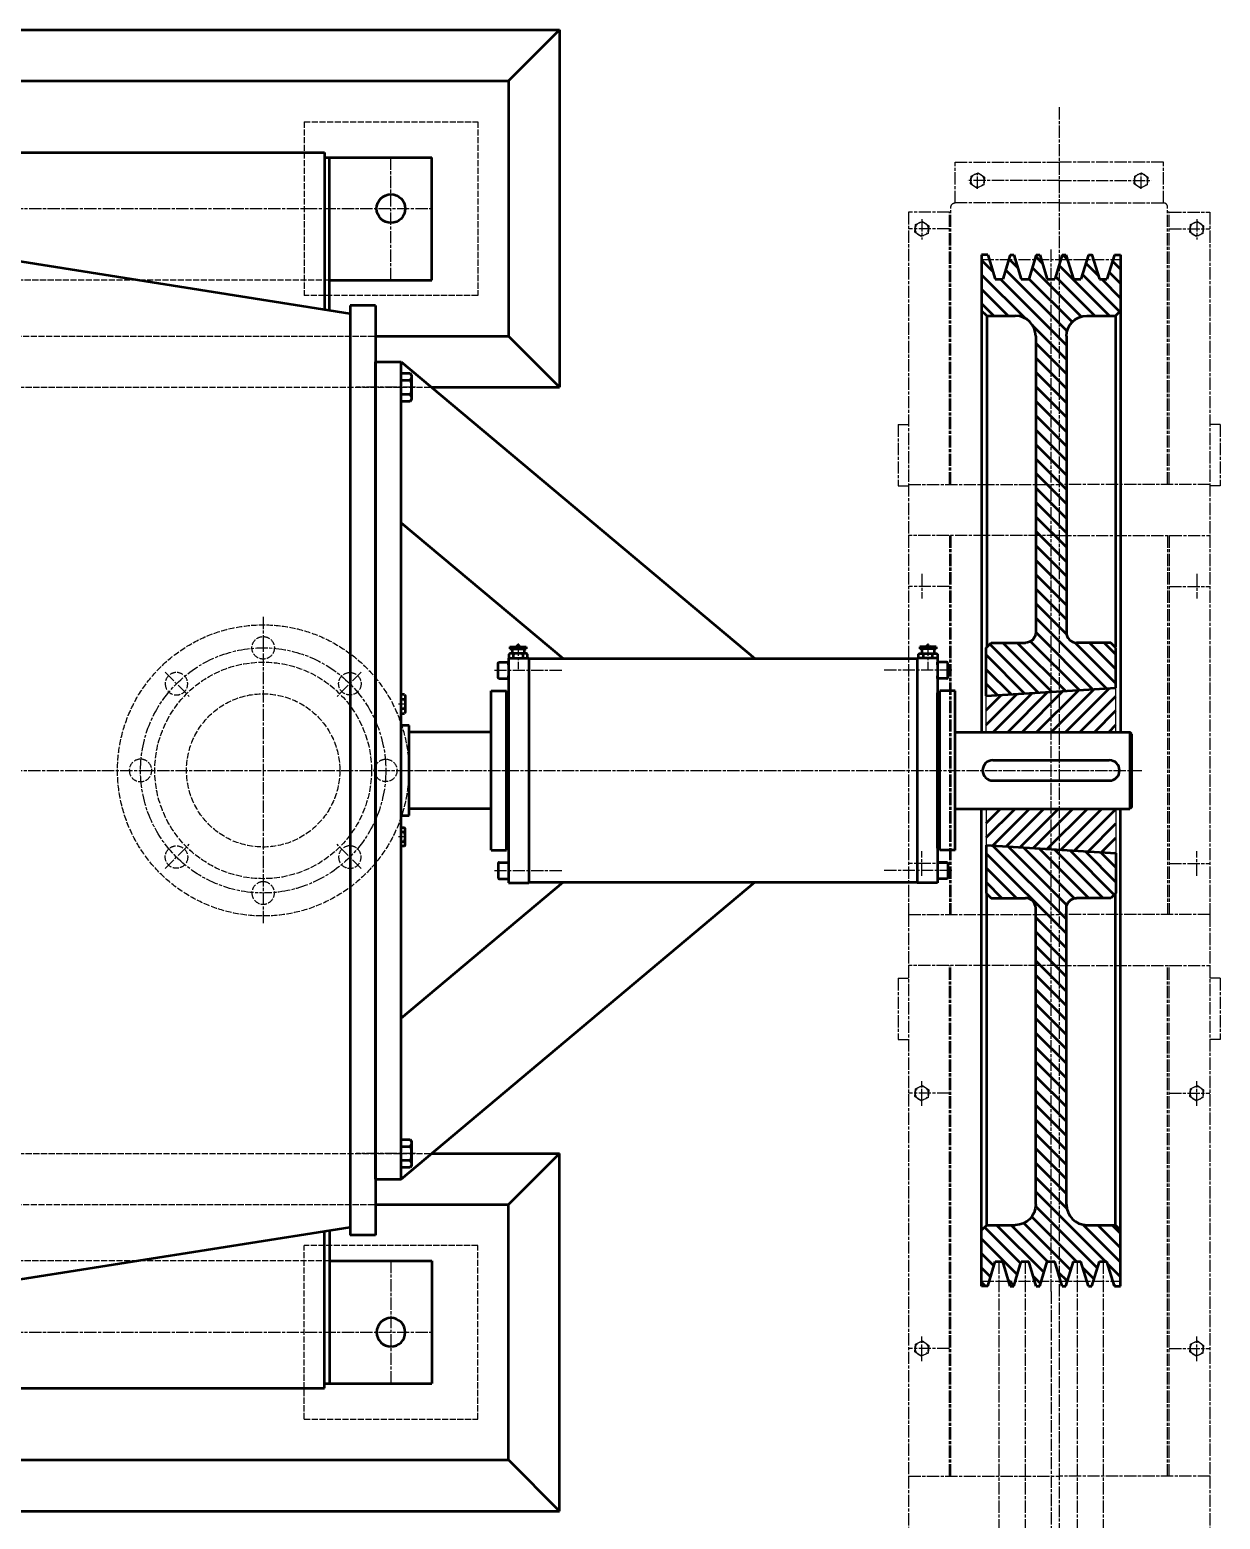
# Model space of a CAD drawing. Extents: x -8218 to 9423, y -5342 to 1221.
# Drawn here: x -1872 to -707, y -3773 to -2315 of the extents above; entities that cross this region are included whole.
import ezdxf

# ---------------------------------------------------------------- set-up
doc = ezdxf.new("R2010")
doc.units = 0
doc.linetypes.add('AM_ISO02W050', pattern=[7.5, 6, -1.5])
doc.linetypes.add('AM_ISO08W050', pattern=[18, 12, -1.5, 3, -1.5])
doc.layers.add('AAG_Xref_CEN', color=112, linetype='AM_ISO08W050')
doc.layers.add('AAG_Xref_CON', color=110, linetype='CONTINUOUS')
for name, color, linetype, lineweight in [('AM_0', 7, 'CONTINUOUS', 50), ('AM_1', 14, 'CONTINUOUS', 50), ('AM_3', 6, 'AM_ISO02W050', 25), ('AM_7', 4, 'AM_ISO08W050', 25), ('AM_8', 1, 'CONTINUOUS', 25)]:
    doc.layers.add(name, color=color, linetype=linetype, lineweight=lineweight)

# ---------------------------------------------------------------- blocks, each defined once
blk = doc.blocks.new('AUDIT_I_081028133156-1110')
at = {"layer": 'AM_0', "color": 0}
for p, q in [((-858.5832, -3002.035), (-815.4877, -2958.94)), ((-936.2003, -2994.799), (-906.0222, -2964.621)), ((-936.2003, -2980.657), (-921.1112, -2965.568)), ((-929.2939, -3002.035), (-890.933, -2963.674)), ((-915.1517, -3002.035), (-875.844, -2962.727)), ((-901.0096, -3002.035), (-860.7549, -2961.781)), ((-886.8674, -3002.035), (-845.6659, -2960.833)), ((-872.7253, -3002.035), (-830.5768, -2959.886)), ((-844.441, -3002.035), (-809.2003, -2966.794)), ((-830.2989, -3002.035), (-809.2003, -2980.936)), ((-816.1568, -3002.035), (-809.2003, -2995.079))]:
    blk.add_line(p, q, dxfattribs=at)
blk = doc.blocks.new('AUDIT_I_081028133156-1111')
at = {"layer": 'AM_0', "color": 0}
for p, q in [((-936.2003, -3091.177), (-922.0581, -3077.035)), ((-936.2003, -3105.319), (-907.916, -3077.035)), ((-929.7017, -3112.963), (-893.7739, -3077.035)), ((-916.3947, -3113.798), (-879.6317, -3077.035)), ((-903.0876, -3114.633), (-865.4896, -3077.035)), ((-889.7806, -3115.468), (-851.3475, -3077.035)), ((-876.4735, -3116.303), (-837.2053, -3077.035)), ((-863.1665, -3117.138), (-823.0632, -3077.035)), ((-849.8594, -3117.973), (-809.2003, -3077.314)), ((-836.5524, -3118.809), (-809.2003, -3091.456)), ((-823.2454, -3119.644), (-809.2003, -3105.599)), ((-809.9383, -3120.479), (-809.2003, -3119.741))]:
    blk.add_line(p, q, dxfattribs=at)
blk = doc.blocks.new('AUDIT_I_081028133156-1112')
at = {"layer": 'AM_0', "color": 0}
for p, q in [((-929.9128, -3112.95), (-857.7004, -3185.162)), ((-914.8237, -3113.896), (-857.2259, -3171.494)), ((-899.7346, -3114.844), (-849.8127, -3164.765)), ((-884.6456, -3115.79), (-835.9009, -3164.535)), ((-869.5565, -3116.737), (-821.7588, -3164.535)), ((-854.4675, -3117.684), (-810.9084, -3161.243)), ((-839.3784, -3118.631), (-809.2003, -3148.809)), ((-824.2893, -3119.578), (-809.2003, -3134.667)), ((-936.2003, -3120.804), (-857.7004, -3199.304)), ((-936.2003, -3134.946), (-906.6116, -3164.535)), ((-936.2003, -3149.089), (-920.7537, -3164.535)), ((-887.7003, -3183.446), (-857.7004, -3213.446)), ((-887.7003, -3197.589), (-857.7004, -3227.588)), ((-887.7003, -3211.731), (-857.7003, -3241.73)), ((-887.7003, -3225.873), (-857.7003, -3255.873)), ((-887.7003, -3240.015), (-857.7003, -3270.015)), ((-887.7003, -3254.157), (-857.7003, -3284.157)), ((-887.7003, -3268.299), (-857.7003, -3298.299)), ((-887.7003, -3282.441), (-857.7003, -3312.441)), ((-887.7003, -3296.583), (-857.7003, -3326.583)), ((-887.7003, -3310.726), (-857.7003, -3340.726)), ((-887.7003, -3324.868), (-857.7003, -3354.868)), ((-887.7003, -3339.01), (-857.7003, -3369.01)), ((-887.7003, -3353.152), (-857.7003, -3383.152)), ((-887.7003, -3367.294), (-857.7003, -3397.294)), ((-887.7003, -3381.436), (-857.7003, -3411.436)), ((-887.7003, -3395.578), (-857.7003, -3425.578)), ((-887.7003, -3409.72), (-857.7003, -3439.72)), ((-887.7003, -3423.863), (-857.7003, -3453.863)), ((-887.7003, -3438.005), (-857.3221, -3468.383)), ((-887.7003, -3452.147), (-819.5122, -3520.335)), ((-887.7747, -3466.215), (-827.3041, -3526.685)), ((-926.0229, -3484.535), (-879.608, -3530.95)), ((-911.8807, -3484.535), (-876.0807, -3520.335)), ((-899.5017, -3482.772), (-853.4561, -3528.818)), ((-891.6581, -3476.473), (-847.7964, -3520.335)), ((-841.5468, -3484.158), (-804.7003, -3521.005)), ((-827.0279, -3484.535), (-804.7003, -3506.863)), ((-812.8858, -3484.535), (-804.7003, -3492.72)), ((-940.7003, -3498.142), (-905.7599, -3533.082)), ((-937.9326, -3486.767), (-902.4486, -3522.251)), ((-940.7003, -3512.284), (-928.6005, -3524.384)), ((-940.7003, -3526.426), (-931.9119, -3535.215)), ((-841.6624, -3526.469), (-830.6155, -3537.516)), ((-817.3885, -3522.459), (-804.7003, -3535.147)), ((-940.7003, -3540.568), (-936.9335, -3544.335)), ((-914.4842, -3538.5), (-909.0712, -3543.913)), ((-890.2103, -3534.49), (-882.9193, -3541.781)), ((-865.9363, -3530.479), (-856.7674, -3539.648)), ((-811.1608, -3542.829), (-809.6544, -3544.335))]:
    blk.add_line(p, q, dxfattribs=at)
blk = doc.blocks.new('AUDIT_I_081028133156-1114')
at = {"layer": 'AM_0', "color": 0}
for p, q in [((-887.7512, -2536.537), (-881.1229, -2543.165)), ((-861.2688, -2534.735), (-856.849, -2539.155)), ((-832.9846, -2534.735), (-832.5751, -2535.145)), ((-940.7003, -2540.156), (-929.6707, -2551.186)), ((-917.2144, -2549.5), (-857.0844, -2609.63)), ((-913.9031, -2538.669), (-905.3968, -2547.176)), ((-891.0625, -2547.368), (-843.1404, -2595.29)), ((-864.9105, -2545.235), (-815.611, -2594.535)), ((-838.7586, -2543.103), (-826.3474, -2555.514)), ((-812.6067, -2540.971), (-804.7003, -2548.877)), ((-940.7003, -2554.299), (-897.8824, -2597.116)), ((-922.1216, -2558.735), (-857.7003, -2623.156)), ((-894.3738, -2558.198), (-852.007, -2600.565)), ((-868.2219, -2556.066), (-829.7531, -2594.535)), ((-842.0699, -2553.934), (-805.5845, -2590.419)), ((-823.1266, -2558.735), (-804.7003, -2577.161)), ((-815.918, -2551.802), (-804.7003, -2563.019)), ((-940.7003, -2568.441), (-914.6059, -2594.535)), ((-940.7003, -2582.583), (-928.748, -2594.535)), ((-890.2805, -2604.718), (-857.7003, -2637.299)), ((-887.7003, -2621.441), (-857.7003, -2651.441)), ((-887.7003, -2635.583), (-857.7003, -2665.583)), ((-887.7003, -2649.725), (-857.7003, -2679.725)), ((-887.7003, -2663.867), (-857.7003, -2693.867)), ((-887.7003, -2678.009), (-857.7003, -2708.009)), ((-887.7003, -2692.151), (-857.7003, -2722.151)), ((-887.7003, -2706.293), (-857.7003, -2736.293)), ((-887.7003, -2720.436), (-857.7003, -2750.436)), ((-887.7003, -2734.578), (-857.7003, -2764.578)), ((-887.7003, -2748.72), (-857.7003, -2778.72)), ((-887.7003, -2762.862), (-857.7003, -2792.862)), ((-887.7003, -2777.004), (-857.7003, -2807.004)), ((-887.7003, -2791.146), (-857.7003, -2821.146)), ((-887.7003, -2805.288), (-857.7003, -2835.288)), ((-887.7003, -2819.431), (-857.7003, -2849.431)), ((-887.7003, -2833.573), (-857.7003, -2863.573)), ((-887.7003, -2847.715), (-857.7003, -2877.715)), ((-887.7003, -2861.857), (-857.7003, -2891.857)), ((-887.7003, -2875.999), (-857.5677, -2906.132)), ((-887.7003, -2890.141), (-818.7003, -2959.141)), ((-932.6087, -2915.943), (-885.2355, -2963.317)), ((-919.875, -2914.535), (-871.9285, -2962.482)), ((-905.7328, -2914.535), (-858.6214, -2961.646)), ((-892.8494, -2913.276), (-845.3144, -2960.812)), ((-887.7003, -2904.283), (-832.0073, -2959.976)), ((-849.2978, -2914.402), (-809.2003, -2954.499)), ((-835.0222, -2914.535), (-809.2003, -2940.357)), ((-820.8801, -2914.535), (-809.2003, -2926.215)), ((-936.2003, -2926.494), (-898.5425, -2964.152)), ((-936.2003, -2940.636), (-911.8495, -2964.987)), ((-936.2003, -2954.778), (-925.1566, -2965.822))]:
    blk.add_line(p, q, dxfattribs=at)

msp = doc.modelspace()

# ---------------------------------------------------------------- linework, layer by layer
at = {"layer": 'AAG_Xref_CEN'}
for p, q in [((-864.7003, -2390.386), (-864.7003, -5100.451)), ((-966.7003, -2444.035), (-864.7003, -2444.035)), ((-966.7003, -2484.035), (-966.7003, -2444.035)), ((-762.7003, -2444.035), (-864.7003, -2444.035)), ((-762.7003, -2484.035), (-762.7003, -2444.035)), ((-864.7003, -2462.035), (-954.7021, -2462.035)), ((-951.4982, -2465.217), (-950.8545, -2457.739)), ((-950.8545, -2457.739), (-944.0566, -2454.557)), ((-944.7003, -2470.289), (-944.7003, -2454.768)), ((-944.0566, -2454.557), (-937.9023, -2458.854)), ((-937.9023, -2458.854), (-938.5461, -2466.332)), ((-864.7003, -2462.035), (-774.6984, -2462.035)), ((-791.4982, -2465.217), (-790.8545, -2457.739)), ((-790.8545, -2457.739), (-784.0566, -2454.557)), ((-784.7003, -2470.289), (-784.7003, -2454.768)), ((-784.0566, -2454.557), (-777.9023, -2458.854)), ((-777.9023, -2458.854), (-778.5461, -2466.332)), ((-945.3439, -2469.513), (-951.4982, -2465.217)), ((-938.5461, -2466.332), (-945.3439, -2469.513)), ((-785.3439, -2469.513), (-791.4982, -2465.217)), ((-778.5461, -2466.332), (-785.3439, -2469.513)), ((-1012.2003, -2493.035), (-1012.2003, -2759.535)), ((-972.2003, -2493.035), (-1012.2003, -2493.035)), ((-972.2003, -2759.535), (-972.2003, -2493.035)), ((-972.2003, -2493.035), (-970.7003, -2493.035)), ((-970.7003, -2759.535), (-970.7003, -2488.035)), ((-864.7003, -2484.035), (-966.7003, -2484.035)), ((-864.7003, -2484.035), (-762.7003, -2484.035)), ((-758.7003, -2759.535), (-758.7003, -2488.035)), ((-757.2003, -2493.035), (-758.7003, -2493.035)), ((-757.2003, -2759.535), (-757.2003, -2493.035)), ((-757.2003, -2493.035), (-717.2003, -2493.035)), ((-717.2003, -2493.035), (-717.2003, -2759.535)), ((-1005.9982, -2512.717), (-1005.3545, -2505.239)), ((-1005.3545, -2505.239), (-998.5566, -2502.057)), ((-999.2003, -2499.905), (-999.2003, -2519.97)), ((-998.5566, -2502.057), (-992.4023, -2506.354)), ((-992.4023, -2506.354), (-993.0461, -2513.832)), ((-736.9982, -2512.717), (-736.3545, -2505.239)), ((-736.3545, -2505.239), (-729.5566, -2502.057)), ((-730.2003, -2499.905), (-730.2003, -2519.97)), ((-729.5566, -2502.057), (-723.4023, -2506.354)), ((-723.4023, -2506.354), (-724.0461, -2513.832)), ((-972.2003, -2509.535), (-1012.2003, -2509.535)), ((-999.8439, -2517.013), (-1005.9982, -2512.717)), ((-993.0461, -2513.832), (-999.8439, -2517.013)), ((-757.2003, -2509.535), (-717.2003, -2509.535)), ((-730.8439, -2517.013), (-736.9982, -2512.717)), ((-724.0461, -2513.832), (-730.8439, -2517.013)), ((-1022.2003, -2701.001), (-1012.2003, -2701.001)), ((-1022.2003, -2701.001), (-1022.2003, -2761.001)), ((-707.2003, -2701.001), (-717.2003, -2701.001)), ((-707.2003, -2701.001), (-707.2003, -2761.001)), ((-1022.2003, -2761.001), (-1012.2003, -2761.001)), ((-1012.2003, -2759.535), (-1012.2003, -2809.535)), ((-1012.2003, -2759.535), (-864.7003, -2759.535)), ((-717.2003, -2759.535), (-864.7003, -2759.535)), ((-717.2003, -2759.535), (-717.2003, -2809.535)), ((-707.2003, -2761.001), (-717.2003, -2761.001)), ((-1012.2003, -2809.535), (-1012.2003, -3180.535)), ((-864.7003, -2809.535), (-1012.2003, -2809.535)), ((-972.2003, -2809.535), (-972.2003, -3180.535)), ((-970.7003, -2809.535), (-970.7003, -3180.535)), ((-864.7003, -2809.535), (-717.2003, -2809.535)), ((-758.7003, -2809.535), (-758.7003, -3180.535)), ((-757.2003, -2809.535), (-757.2003, -3180.535)), ((-717.2003, -2809.535), (-717.2003, -3180.535)), ((-999.2003, -2847.195), (-999.2003, -2871.377)), ((-730.2003, -2847.195), (-730.2003, -2871.377)), ((-972.2003, -2859.535), (-1012.2003, -2859.535)), ((-757.2003, -2859.535), (-717.2003, -2859.535)), ((-999.2003, -3142.875), (-999.2003, -3118.693)), ((-730.2003, -3142.875), (-730.2003, -3118.693)), ((-972.2003, -3130.535), (-1012.2003, -3130.535)), ((-757.2003, -3130.535), (-717.2003, -3130.535)), ((-1012.2003, -3180.535), (-864.7003, -3180.535)), ((-1012.2003, -3180.535), (-1012.2003, -3230.535)), ((-717.2003, -3180.535), (-864.7003, -3180.535)), ((-717.2003, -3180.535), (-717.2003, -3230.535)), ((-1012.2003, -3230.535), (-1012.2003, -3730.535)), ((-864.7003, -3230.535), (-1012.2003, -3230.535)), ((-972.2003, -3730.535), (-972.2003, -3230.535)), ((-970.7003, -3730.535), (-970.7003, -3230.535)), ((-864.7003, -3230.535), (-717.2003, -3230.535)), ((-758.7003, -3730.535), (-758.7003, -3230.535)), ((-757.2003, -3730.535), (-757.2003, -3230.535)), ((-717.2003, -3230.535), (-717.2003, -3730.535)), ((-1022.2003, -3243.065), (-1022.2003, -3303.065)), ((-1022.2003, -3243.065), (-1012.2003, -3243.065)), ((-707.2003, -3243.065), (-717.2003, -3243.065)), ((-707.2003, -3243.065), (-707.2003, -3303.065)), ((-1022.2003, -3303.065), (-1012.2003, -3303.065)), ((-707.2003, -3303.065), (-717.2003, -3303.065)), ((-1005.9982, -3358.717), (-1005.3545, -3351.239)), ((-1005.3545, -3351.239), (-998.5566, -3348.057)), ((-999.2003, -3367.875), (-999.2003, -3343.693)), ((-998.5566, -3348.057), (-992.4023, -3352.354)), ((-992.4023, -3352.354), (-993.0461, -3359.832)), ((-736.9982, -3358.717), (-736.3545, -3351.239)), ((-736.3545, -3351.239), (-729.5566, -3348.057)), ((-730.2003, -3367.875), (-730.2003, -3343.693)), ((-729.5566, -3348.057), (-723.4023, -3352.354)), ((-723.4023, -3352.354), (-724.0461, -3359.832)), ((-972.2003, -3355.535), (-1012.2003, -3355.535)), ((-999.8439, -3363.013), (-1005.9982, -3358.717)), ((-993.0461, -3359.832), (-999.8439, -3363.013)), ((-757.2003, -3355.535), (-717.2003, -3355.535)), ((-730.8439, -3363.013), (-736.9982, -3358.717)), ((-724.0461, -3359.832), (-730.8439, -3363.013)), ((-1005.9982, -3608.717), (-1005.3545, -3601.239)), ((-1005.3545, -3601.239), (-998.5566, -3598.057)), ((-999.2003, -3617.875), (-999.2003, -3593.693)), ((-998.5566, -3598.057), (-992.4023, -3602.354)), ((-736.9982, -3608.717), (-736.3545, -3601.239)), ((-736.3545, -3601.239), (-729.5566, -3598.057)), ((-730.2003, -3617.875), (-730.2003, -3593.693)), ((-729.5566, -3598.057), (-723.4023, -3602.354)), ((-972.2003, -3605.535), (-1012.2003, -3605.535)), ((-999.8439, -3613.013), (-1005.9982, -3608.717)), ((-993.0461, -3609.832), (-999.8439, -3613.013)), ((-992.4023, -3602.354), (-993.0461, -3609.832)), ((-757.2003, -3605.535), (-717.2003, -3605.535)), ((-730.8439, -3613.013), (-736.9982, -3608.717)), ((-724.0461, -3609.832), (-730.8439, -3613.013)), ((-723.4023, -3602.354), (-724.0461, -3609.832)), ((-1012.2003, -3730.535), (-864.7003, -3730.535)), ((-1012.2003, -3730.535), (-1012.2003, -3780.535)), ((-717.2003, -3730.535), (-864.7003, -3730.535)), ((-717.2003, -3730.535), (-717.2003, -3780.535))]:
    msp.add_line(p, q, dxfattribs=at)
at = {"layer": 'AAG_Xref_CEN', "extrusion": (0, 0, -1)}
for centre in [(944.7003, -2462.035), (784.7003, -2462.035), (999.2003, -2509.535), (730.2003, -2509.535), (999.2003, -3355.535), (730.2003, -3355.535), (999.2003, -3605.535), (730.2004, -3605.535)]:
    msp.add_circle(centre, 6.5, dxfattribs=at)
msp.add_arc((966.7003, -2488.035), 4, 0, 90, dxfattribs=at)
at = {"layer": 'AAG_Xref_CEN'}
msp.add_arc((-762.7004, -2488.035), 4, 0, 90, dxfattribs=at)
at = {"layer": 'AAG_Xref_CON'}
for p, q in [((-936.2003, -2966.515), (-809.2003, -2958.545)), ((-809.2003, -3002.035), (-809.2003, -2958.545)), ((-936.2003, -3002.035), (-936.2003, -2966.515)), ((-809.2003, -3002.035), (-936.2003, -3002.035)), ((-936.2003, -3077.035), (-936.2003, -3112.555)), ((-809.2003, -3077.035), (-936.2003, -3077.035)), ((-809.2003, -3077.035), (-809.2003, -3120.525)), ((-936.2003, -3112.555), (-809.2003, -3120.525))]:
    msp.add_line(p, q, dxfattribs=at)
at = {"layer": 'AM_0'}
for p, q in [((-2303.7, -2314.535), (-1353.7, -2314.535)), ((-1403.7, -2364.535), (-1353.7, -2314.535)), ((-1353.7, -2314.535), (-1353.7, -2664.535)), ((-2253.7, -2364.535), (-1403.7, -2364.535)), ((-1403.7, -2364.535), (-1403.7, -2614.535)), ((-2073.7, -2434.705), (-1583.7, -2434.705)), ((-1583.7, -2434.705), (-1583.7, -2588.579)), ((-1558.7, -2592.535), (-2471.825, -2448.036)), ((-1583.7, -2439.535), (-1478.7, -2439.535)), ((-1578.7, -2589.37), (-1578.7, -2439.535)), ((-1478.7, -2559.535), (-1478.7, -2439.535)), ((-940.7003, -2534.735), (-940.7003, -2589.535)), ((-934.7003, -2534.735), (-940.7003, -2534.735)), ((-934.7003, -2534.735), (-940.7003, -2534.735)), ((-934.7003, -2534.735), (-927.3627, -2558.735)), ((-934.7003, -2534.735), (-927.3627, -2558.735)), ((-912.7003, -2534.735), (-920.0378, -2558.735)), ((-912.7003, -2534.735), (-920.0378, -2558.735)), ((-912.7003, -2534.735), (-909.2003, -2534.735)), ((-912.7003, -2534.735), (-909.2003, -2534.735)), ((-909.2003, -2534.735), (-901.8627, -2558.735)), ((-909.2003, -2534.735), (-901.8627, -2558.735)), ((-887.2003, -2534.735), (-894.5378, -2558.735)), ((-887.2003, -2534.735), (-894.5378, -2558.735)), ((-887.2003, -2534.735), (-883.7003, -2534.735)), ((-887.2003, -2534.735), (-883.7003, -2534.735)), ((-883.7003, -2534.735), (-876.3627, -2558.735)), ((-883.7003, -2534.735), (-876.3627, -2558.735)), ((-861.7003, -2534.735), (-869.0378, -2558.735)), ((-861.7003, -2534.735), (-869.0378, -2558.735)), ((-861.7003, -2534.735), (-858.2003, -2534.735)), ((-861.7003, -2534.735), (-858.2003, -2534.735)), ((-858.2003, -2534.735), (-850.8627, -2558.735)), ((-858.2003, -2534.735), (-850.8627, -2558.735)), ((-836.2003, -2534.735), (-843.5378, -2558.735)), ((-836.2003, -2534.735), (-843.5378, -2558.735)), ((-836.2003, -2534.735), (-832.7003, -2534.735)), ((-836.2003, -2534.735), (-832.7003, -2534.735)), ((-832.7003, -2534.735), (-825.3627, -2558.735)), ((-832.7003, -2534.735), (-825.3627, -2558.735)), ((-810.7003, -2534.735), (-818.0378, -2558.735)), ((-810.7003, -2534.735), (-818.0378, -2558.735)), ((-810.7003, -2534.735), (-804.7003, -2534.735)), ((-810.7003, -2534.735), (-804.7003, -2534.735)), ((-804.7003, -2534.735), (-804.7003, -2589.535)), ((-1578.7, -2559.535), (-1478.7, -2559.535)), ((-927.3627, -2558.735), (-920.0378, -2558.735)), ((-927.3627, -2558.735), (-920.0378, -2558.735)), ((-901.8627, -2558.735), (-894.5378, -2558.735)), ((-901.8627, -2558.735), (-894.5378, -2558.735)), ((-876.3627, -2558.735), (-869.0378, -2558.735)), ((-876.3627, -2558.735), (-869.0378, -2558.735)), ((-850.8627, -2558.735), (-843.5378, -2558.735)), ((-850.8627, -2558.735), (-843.5378, -2558.735)), ((-825.3627, -2558.735), (-818.0378, -2558.735)), ((-825.3627, -2558.735), (-818.0378, -2558.735)), ((-1558.7, -2584.535), (-1558.7, -3494.535)), ((-1533.7, -2584.535), (-1558.7, -2584.535)), ((-1558.7, -2592.535), (-1558.7, -3039.535)), ((-1533.7, -2584.535), (-1533.7, -3494.535)), ((-935.7003, -2594.535), (-940.7003, -2589.535)), ((-935.7003, -2594.535), (-940.7003, -2589.535)), ((-940.7003, -2589.535), (-940.7003, -3002.035)), ((-935.7003, -2594.535), (-907.7003, -2594.535)), ((-935.7003, -2594.535), (-907.7003, -2594.535)), ((-935.7003, -2594.535), (-935.7003, -2919.035)), ((-837.7003, -2594.535), (-809.7003, -2594.535)), ((-837.7003, -2594.535), (-809.7003, -2594.535)), ((-809.7003, -2594.535), (-804.7003, -2589.535)), ((-809.7003, -2594.535), (-804.7003, -2589.535)), ((-809.7003, -2594.535), (-809.7003, -2919.035)), ((-804.7003, -2589.535), (-804.7003, -3002.035)), ((-1533.7, -2614.535), (-1403.7, -2614.535)), ((-1403.7, -2614.535), (-1353.7, -2664.535)), ((-887.7003, -2614.535), (-887.7003, -2904.535)), ((-857.7003, -2614.535), (-857.7003, -2904.535)), ((-1533.7, -3439.535), (-1533.7, -2639.535)), ((-1533.7, -2639.535), (-1508.7, -2639.535)), ((-1508.7, -2639.535), (-1162.555, -2929.985)), ((-1508.7, -3439.535), (-1508.7, -2639.535)), ((-1508.7, -2678.392), (-1508.7, -2650.679)), ((-1508.7, -2650.679), (-1499.772, -2650.679)), ((-1499.772, -2650.679), (-1498.7, -2652.535)), ((-1498.7, -2652.535), (-1498.7, -2676.535)), ((-1508.7, -2657.607), (-1499.772, -2657.607)), ((-1478.906, -2664.535), (-1353.7, -2664.535)), ((-1499.772, -2671.464), (-1508.7, -2671.464)), ((-1499.772, -2678.392), (-1508.7, -2678.392)), ((-1498.7, -2676.535), (-1499.772, -2678.392)), ((-1508.7, -2797.035), (-1350.257, -2929.985)), ((-936.2003, -2919.535), (-931.2003, -2914.535)), ((-931.2003, -2914.535), (-897.7003, -2914.535)), ((-814.2003, -2914.535), (-847.7003, -2914.535)), ((-809.2003, -2919.535), (-814.2003, -2914.535)), ((-1403.7, -2929.535), (-1403.7, -3149.535)), ((-1403.7, -2929.535), (-1383.7, -2929.535)), ((-1402.2, -2925.035), (-1403.438, -2925.75)), ((-1403.438, -2925.75), (-1403.438, -2929.535)), ((-1403.438, -2929.535), (-1384.963, -2929.535)), ((-1402.2, -2918.535), (-1402.2, -2920.535)), ((-1402.2, -2918.535), (-1386.2, -2918.535)), ((-1402.2, -2920.535), (-1386.2, -2920.535)), ((-1386.2, -2925.035), (-1402.2, -2925.035)), ((-1400.2, -2920.535), (-1400.2, -2925.035)), ((-1398.819, -2929.535), (-1398.819, -2925.75)), ((-1389.581, -2925.75), (-1389.581, -2929.535)), ((-1388.2, -2920.535), (-1388.2, -2925.035)), ((-1386.2, -2918.535), (-1386.2, -2920.535)), ((-1384.963, -2925.75), (-1386.2, -2925.035)), ((-1384.963, -2929.535), (-1384.963, -2925.75)), ((-1383.7, -2929.535), (-1383.7, -3149.535)), ((-1383.7, -2929.985), (-1003.7003, -2929.985)), ((-1383.7, -2929.985), (-1383.7, -3149.085)), ((-1003.7003, -2929.535), (-1003.7003, -3149.535)), ((-983.7003, -2929.535), (-1003.7003, -2929.535)), ((-1003.7003, -2929.985), (-1003.7003, -3149.085)), ((-1002.4379, -2925.75), (-1001.2003, -2925.035)), ((-1002.4379, -2929.535), (-1002.4379, -2925.75)), ((-983.9627, -2929.535), (-1002.4379, -2929.535)), ((-985.2003, -2918.535), (-1001.2003, -2918.535)), ((-1001.2003, -2918.535), (-1001.2003, -2920.535)), ((-985.2003, -2920.535), (-1001.2003, -2920.535)), ((-1001.2003, -2925.035), (-985.2003, -2925.035)), ((-999.2003, -2920.535), (-999.2003, -2925.035)), ((-997.8191, -2925.75), (-997.8191, -2929.535)), ((-988.5815, -2929.535), (-988.5815, -2925.75)), ((-987.2003, -2920.535), (-987.2003, -2925.035)), ((-985.2003, -2918.535), (-985.2003, -2920.535)), ((-985.2003, -2925.035), (-983.9626, -2925.75)), ((-983.9626, -2925.75), (-983.9627, -2929.535)), ((-983.7003, -2929.535), (-983.7003, -3149.535)), ((-936.2003, -2966.515), (-936.2003, -2919.535)), ((-809.2003, -2958.545), (-809.2003, -2919.535)), ((-936.2003, -2966.515), (-809.2003, -2958.545)), ((-1505.415, -2965.297), (-1508.7, -2965.297)), ((-1508.7, -2969.916), (-1505.415, -2969.916)), ((-1505.415, -2965.297), (-1504.7, -2966.535)), ((-1504.7, -2966.535), (-1504.7, -2982.535)), ((-1420.7, -2961.535), (-1405.7, -2961.535)), ((-1420.7, -3117.535), (-1420.7, -2961.535)), ((-1405.7, -3117.535), (-1405.7, -2961.535)), ((-1405.7, -2963.535), (-1403.7, -2963.535)), ((-1403.7, -3115.535), (-1403.7, -2963.535)), ((-981.7003, -2963.535), (-983.7003, -2963.535)), ((-983.7003, -3115.535), (-983.7003, -2963.535)), ((-981.7003, -3117.535), (-981.7003, -2961.535)), ((-966.7003, -2961.535), (-981.7003, -2961.535)), ((-966.7003, -3117.535), (-966.7003, -2961.535)), ((-1505.415, -2979.154), (-1508.7, -2979.154)), ((-1508.7, -2983.773), (-1505.415, -2983.773)), ((-1504.7, -2982.535), (-1505.415, -2983.773)), ((-1500.7, -2995.535), (-1508.7, -2995.535)), ((-1500.7, -3083.535), (-1500.7, -2995.535)), ((-1420.7, -3002.035), (-1500.7, -3002.035)), ((-966.7003, -3002.035), (-795.7003, -3002.035)), ((-795.7003, -3002.035), (-795.7003, -3077.035)), ((-793.7003, -3004.035), (-795.7003, -3002.035)), ((-793.7003, -3075.035), (-793.7003, -3004.035)), ((-929.7003, -3029.535), (-815.7003, -3029.535)), ((-929.7003, -3049.535), (-815.7003, -3049.535)), ((-793.7003, -3075.035), (-795.7003, -3077.035)), ((-793.7003, -3075.035), (-795.7003, -3077.035)), ((-793.7003, -3075.035), (-795.7003, -3077.035)), ((-1508.7, -3083.535), (-1500.7, -3083.535)), ((-1420.7, -3077.035), (-1500.7, -3077.035)), ((-966.7003, -3077.035), (-795.7003, -3077.035)), ((-940.7003, -3489.535), (-940.7003, -3077.035)), ((-804.7003, -3489.535), (-804.7003, -3077.035)), ((-1508.7, -3095.297), (-1505.415, -3095.297)), ((-1505.415, -3099.916), (-1508.7, -3099.916)), ((-1504.7, -3096.535), (-1505.415, -3095.297)), ((-1504.7, -3112.535), (-1504.7, -3096.535)), ((-1508.7, -3109.154), (-1505.415, -3109.154)), ((-1505.415, -3113.773), (-1508.7, -3113.773)), ((-1505.415, -3113.773), (-1504.7, -3112.535)), ((-1420.7, -3117.535), (-1405.7, -3117.535)), ((-1405.7, -3115.535), (-1403.7, -3115.535)), ((-981.7003, -3115.535), (-983.7003, -3115.535)), ((-966.7003, -3117.535), (-981.7003, -3117.535)), ((-936.2003, -3112.555), (-936.2003, -3159.535)), ((-936.2003, -3112.555), (-809.2003, -3120.525)), ((-809.2003, -3120.525), (-809.2003, -3159.535)), ((-1508.7, -3439.535), (-1162.555, -3149.085)), ((-1508.7, -3282.035), (-1350.257, -3149.085)), ((-1383.7, -3149.085), (-1003.7003, -3149.085)), ((-1403.7, -3149.535), (-1383.7, -3149.535)), ((-983.7003, -3149.535), (-1003.7003, -3149.535)), ((-936.2003, -3159.535), (-931.2003, -3164.535)), ((-935.7003, -3484.535), (-935.7003, -3160.035)), ((-809.2003, -3159.535), (-814.2003, -3164.535)), ((-809.7003, -3484.535), (-809.7003, -3160.035)), ((-931.2003, -3164.535), (-897.7003, -3164.535)), ((-887.7003, -3464.535), (-887.7003, -3174.535)), ((-857.7003, -3464.535), (-857.7003, -3174.535)), ((-814.2003, -3164.535), (-847.7003, -3164.535)), ((-1508.7, -3428.392), (-1508.7, -3400.679)), ((-1508.7, -3400.679), (-1499.772, -3400.679)), ((-1508.7, -3407.607), (-1499.772, -3407.607)), ((-1499.772, -3400.679), (-1498.7, -3402.535)), ((-1498.7, -3402.535), (-1498.7, -3426.535)), ((-1499.772, -3421.464), (-1508.7, -3421.464)), ((-1478.906, -3414.535), (-1353.7, -3414.535)), ((-1403.7, -3464.535), (-1353.7, -3414.535)), ((-1353.7, -3764.535), (-1353.7, -3414.535)), ((-1533.7, -3439.535), (-1508.7, -3439.535)), ((-1499.772, -3428.392), (-1508.7, -3428.392)), ((-1498.7, -3426.535), (-1499.772, -3428.392)), ((-1533.7, -3464.535), (-1403.7, -3464.535)), ((-1403.7, -3714.535), (-1403.7, -3464.535)), ((-935.7003, -3484.535), (-940.7003, -3489.535)), ((-935.7003, -3484.535), (-940.7003, -3489.535)), ((-935.7003, -3484.535), (-907.7003, -3484.535)), ((-935.7003, -3484.535), (-907.7003, -3484.535)), ((-837.7003, -3484.535), (-809.7003, -3484.535)), ((-837.7003, -3484.535), (-809.7003, -3484.535)), ((-809.7003, -3484.535), (-804.7003, -3489.535)), ((-809.7003, -3484.535), (-804.7003, -3489.535)), ((-2471.825, -3631.034), (-1558.7, -3486.535)), ((-1583.7, -3644.365), (-1583.7, -3490.491)), ((-1578.7, -3489.7), (-1578.7, -3639.535)), ((-1533.7, -3494.535), (-1558.7, -3494.535)), ((-940.7003, -3544.335), (-940.7003, -3489.535)), ((-804.7003, -3544.335), (-804.7003, -3489.535)), ((-1578.7, -3519.535), (-1478.7, -3519.535)), ((-1478.7, -3519.535), (-1478.7, -3639.535)), ((-934.7003, -3544.335), (-927.3627, -3520.335)), ((-934.7003, -3544.335), (-927.3627, -3520.335)), ((-927.3627, -3520.335), (-920.0378, -3520.335)), ((-927.3627, -3520.335), (-920.0378, -3520.335)), ((-912.7003, -3544.335), (-920.0378, -3520.335)), ((-912.7003, -3544.335), (-920.0378, -3520.335)), ((-909.2003, -3544.335), (-901.8627, -3520.335)), ((-909.2003, -3544.335), (-901.8627, -3520.335)), ((-901.8627, -3520.335), (-894.5378, -3520.335)), ((-901.8627, -3520.335), (-894.5378, -3520.335)), ((-887.2003, -3544.335), (-894.5378, -3520.335)), ((-887.2003, -3544.335), (-894.5378, -3520.335)), ((-883.7003, -3544.335), (-876.3627, -3520.335)), ((-883.7003, -3544.335), (-876.3627, -3520.335)), ((-876.3627, -3520.335), (-869.0378, -3520.335)), ((-876.3627, -3520.335), (-869.0378, -3520.335)), ((-861.7003, -3544.335), (-869.0378, -3520.335)), ((-861.7003, -3544.335), (-869.0378, -3520.335)), ((-858.2003, -3544.335), (-850.8627, -3520.335)), ((-858.2003, -3544.335), (-850.8627, -3520.335)), ((-850.8627, -3520.335), (-843.5378, -3520.335)), ((-850.8627, -3520.335), (-843.5378, -3520.335)), ((-836.2003, -3544.335), (-843.5378, -3520.335)), ((-836.2003, -3544.335), (-843.5378, -3520.335)), ((-832.7003, -3544.335), (-825.3627, -3520.335)), ((-832.7003, -3544.335), (-825.3627, -3520.335)), ((-825.3627, -3520.335), (-818.0378, -3520.335)), ((-825.3627, -3520.335), (-818.0378, -3520.335)), ((-810.7003, -3544.335), (-818.0378, -3520.335)), ((-810.7003, -3544.335), (-818.0378, -3520.335)), ((-934.7003, -3544.335), (-940.7003, -3544.335)), ((-934.7003, -3544.335), (-940.7003, -3544.335)), ((-912.7003, -3544.335), (-909.2003, -3544.335)), ((-912.7003, -3544.335), (-909.2003, -3544.335)), ((-887.2003, -3544.335), (-883.7003, -3544.335)), ((-887.2003, -3544.335), (-883.7003, -3544.335)), ((-861.7003, -3544.335), (-858.2003, -3544.335)), ((-861.7003, -3544.335), (-858.2003, -3544.335)), ((-836.2003, -3544.335), (-832.7003, -3544.335)), ((-836.2003, -3544.335), (-832.7003, -3544.335)), ((-810.7003, -3544.335), (-804.7003, -3544.335)), ((-810.7003, -3544.335), (-804.7003, -3544.335)), ((-2073.7, -3644.365), (-1583.7, -3644.365)), ((-1583.7, -3639.535), (-1478.7, -3639.535)), ((-2253.7, -3714.535), (-1403.7, -3714.535)), ((-1403.7, -3714.535), (-1353.7, -3764.535)), ((-2303.7, -3764.535), (-1353.7, -3764.535))]:
    msp.add_line(p, q, dxfattribs=at)
msp.add_circle((-1518.7, -2489.535), 14, dxfattribs=at)
at = {"layer": 'AM_0', "extrusion": (0, 0, -1)}
msp.add_circle((1518.7, -3589.535), 14, dxfattribs=at)
at = {"layer": 'AM_0'}
for centre, radius, start, end in [((-907.7003, -2614.535), 20, 0, 90), ((-907.7003, -2614.535), 20, 0, 90), ((-847.7003, -2904.535), 10, 180, 270), ((-1401.129, -2929.124), 4.08932, 55.61575, 124.38428), ((-1394.2, -2940.32), 15.28534, 72.4119, 107.58813), ((-1394.2, -2918.535), 1.45, 0.00008824, 180.0001), ((-1387.272, -2929.124), 4.08932, 55.61575, 124.38428), ((-929.7003, -3039.535), 10, 90, 270), ((-815.7003, -3039.535), 10, 270, 89.99999), ((-1508.79, -3097.607), 4.08932, 325.6158, 34.3842), ((-1519.986, -3104.535), 15.28541, 342.412, 17.588), ((-1508.79, -3111.463), 4.08932, 325.6158, 34.3842), ((-897.7003, -3174.535), 10, 0.00000598, 90.00002), ((-837.7003, -3464.535), 20, 180, 270), ((-837.7003, -3464.535), 20, 180, 270)]:
    msp.add_arc(centre, radius, start, end, dxfattribs=at)
at = {"layer": 'AM_0', "extrusion": (0, 0, -1)}
for centre, radius, start, end in [((837.7003, -2614.535), 20, 0, 90), ((837.7003, -2614.535), 20, 0, 90), ((1504.834, -2654.143), 6.13398, 145.6159, 214.3843), ((1521.629, -2664.535), 22.92815, 162.412, 197.588), ((1504.834, -2674.928), 6.13398, 145.6159, 214.3843), ((897.7003, -2904.535), 10, 180, 270), ((1000.1285, -2929.124), 4.08932, 55.61575, 124.38428), ((993.2003, -2940.32), 15.28534, 72.4119, 107.58813), ((993.2003, -2918.535), 1.45, 0.00008824, 180.0001), ((986.2721, -2929.124), 4.08932, 55.61575, 124.38428), ((1508.79, -2967.607), 4.08932, 145.6158, 214.3842), ((1519.986, -2974.535), 15.28541, 162.412, 197.588), ((1508.79, -2981.463), 4.08932, 145.6158, 214.3842), ((847.7004, -3174.535), 10, 0.00000598, 90.00002), ((1521.629, -3414.535), 22.92815, 162.412, 197.588), ((1504.834, -3404.143), 6.13398, 145.6159, 214.3843), ((1504.834, -3424.928), 6.13398, 145.6159, 214.3843), ((907.7004, -3464.535), 20, 180, 270), ((907.7004, -3464.535), 20, 180, 270)]:
    msp.add_arc(centre, radius, start, end, dxfattribs=at)
at = {"layer": 'AM_1'}
for p, q in [((-1413.7, -2948.535), (-1413.7, -2934.535)), ((-1412.7, -2933.535), (-1403.7, -2933.535)), ((-1403.7, -2936.135), (-1403.7, -2933.535)), ((-974.7003, -2933.535), (-983.7003, -2933.535)), ((-983.7003, -2936.135), (-983.7003, -2933.535)), ((-973.7003, -2948.535), (-973.7003, -2934.535)), ((-1412.7, -2949.535), (-1403.7, -2949.535)), ((-1403.7, -2949.535), (-1403.7, -2946.935)), ((-983.7003, -2949.535), (-983.7003, -2946.935)), ((-974.7003, -2949.535), (-983.7003, -2949.535)), ((-1413.7, -3130.535), (-1413.7, -3144.535)), ((-1412.7, -3129.535), (-1403.7, -3129.535)), ((-1403.7, -3129.535), (-1403.7, -3132.135)), ((-974.7003, -3129.535), (-983.7003, -3129.535)), ((-983.7003, -3129.535), (-983.7003, -3132.135)), ((-973.7003, -3130.535), (-973.7003, -3144.535)), ((-1412.7, -3145.535), (-1403.7, -3145.535)), ((-1403.7, -3142.936), (-1403.7, -3145.535)), ((-983.7003, -3142.936), (-983.7003, -3145.535)), ((-974.7003, -3145.535), (-983.7003, -3145.535))]:
    msp.add_line(p, q, dxfattribs=at)
at = {"layer": 'AM_1', "extrusion": (0, 0, -1)}
for centre, start, end in [((1412.7, -2934.535), 0.00001281, 90.00001), ((1412.7, -2948.535), 270, 0.00001281), ((974.7003, -3130.535), 90, 180), ((974.7003, -3144.535), 180, 270)]:
    msp.add_arc(centre, 1, start, end, dxfattribs=at)
at = {"layer": 'AM_1'}
for centre, start, end in [((-974.7003, -2934.535), 0.00001281, 90.00001), ((-974.7003, -2948.535), 270, 0.00001281), ((-1412.7, -3130.535), 90, 180), ((-1412.7, -3144.535), 180, 270)]:
    msp.add_arc(centre, 1, start, end, dxfattribs=at)
at = {"layer": 'AM_3'}
for p, q in [((-1603.7, -2404.535), (-1433.7, -2404.535)), ((-1603.7, -2404.535), (-1603.7, -2574.535)), ((-1433.7, -2404.535), (-1433.7, -2574.535)), ((-1578.7, -2559.535), (-2178.7, -2559.535)), ((-1433.7, -2574.535), (-1603.7, -2574.535)), ((-2253.7, -2614.535), (-1533.7, -2614.535)), ((-2303.7, -2664.535), (-1478.906, -2664.535)), ((-2303.7, -3414.535), (-1478.906, -3414.535)), ((-2253.7, -3464.535), (-1533.7, -3464.535)), ((-1433.7, -3504.535), (-1603.7, -3504.535)), ((-1603.7, -3674.535), (-1603.7, -3504.535)), ((-1433.7, -3674.535), (-1433.7, -3504.535)), ((-1578.7, -3519.535), (-2178.7, -3519.535)), ((-1603.7, -3674.535), (-1433.7, -3674.535))]:
    msp.add_line(p, q, dxfattribs=at)
for centre, radius in [((-1643.7, -3039.535), 142.5), ((-1643.7, -2919.535), 11), ((-1643.7, -3039.535), 106), ((-1558.847, -2954.682), 11), ((-1643.7, -3039.535), 75), ((-1523.7, -3039.535), 11), ((-1728.553, -3124.388), 11)]:
    msp.add_circle(centre, radius, dxfattribs=at)
at = {"layer": 'AM_3', "extrusion": (0, 0, -1)}
for centre in [(1728.553, -2954.682), (1763.7, -3039.535), (1558.847, -3124.388), (1643.7, -3159.535)]:
    msp.add_circle(centre, 11, dxfattribs=at)
at = {"layer": 'AM_7'}
for p, q in [((-1518.7, -2559.535), (-1518.7, -2439.535)), ((-2178.7, -2489.535), (-1478.7, -2489.535)), ((-872.7003, -3549.699), (-872.7003, -2528.313)), ((-940.7003, -2539.535), (-804.7003, -2539.535)), ((-1494.653, -2664.535), (-1552.757, -2664.535)), ((-1643.7, -2889.11), (-1643.7, -3190.253)), ((-1394.2, -2915.244), (-1394.2, -2940.342)), ((-993.2003, -2915.244), (-993.2003, -2940.342)), ((-1739.722, -2943.513), (-1716.046, -2967.189)), ((-1547.678, -2943.513), (-1571.354, -2967.189)), ((-1417.487, -2941.535), (-1350.289, -2941.535)), ((-969.9135, -2941.535), (-1037.112, -2941.535)), ((-1503.992, -2974.535), (-1511.387, -2974.535)), ((-2503.518, -3039.535), (-783.9266, -3039.535)), ((-1503.992, -3104.535), (-1511.387, -3104.535)), ((-1739.722, -3135.557), (-1716.046, -3111.881)), ((-1547.678, -3135.557), (-1571.354, -3111.881)), ((-1417.487, -3137.535), (-1350.289, -3137.535)), ((-969.9135, -3137.535), (-1037.112, -3137.535)), ((-1494.653, -3414.535), (-1552.757, -3414.535)), ((-1518.7, -3519.535), (-1518.7, -3639.535)), ((-923.7003, -3520.335), (-923.7003, -4549.235)), ((-898.2003, -3520.335), (-898.2003, -4549.235)), ((-847.2003, -3520.335), (-847.2003, -4549.235)), ((-821.7003, -3520.335), (-821.7003, -4549.235)), ((-940.7003, -3539.535), (-804.7003, -3539.535)), ((-872.7003, -3549.699), (-872.7003, -4549.235)), ((-2178.7, -3589.535), (-1478.7, -3589.535))]:
    msp.add_line(p, q, dxfattribs=at)
msp.add_circle((-1643.7, -3039.535), 120, dxfattribs=at)

# ---------------------------------------------------------------- block references
at = {"layer": 'AM_8'}
for name in ['AUDIT_I_081028133156-1114', 'AUDIT_I_081028133156-1110', 'AUDIT_I_081028133156-1111', 'AUDIT_I_081028133156-1112']:
    msp.add_blockref(name, (0, 0), dxfattribs=at)

doc.saveas('drawing.dxf')
